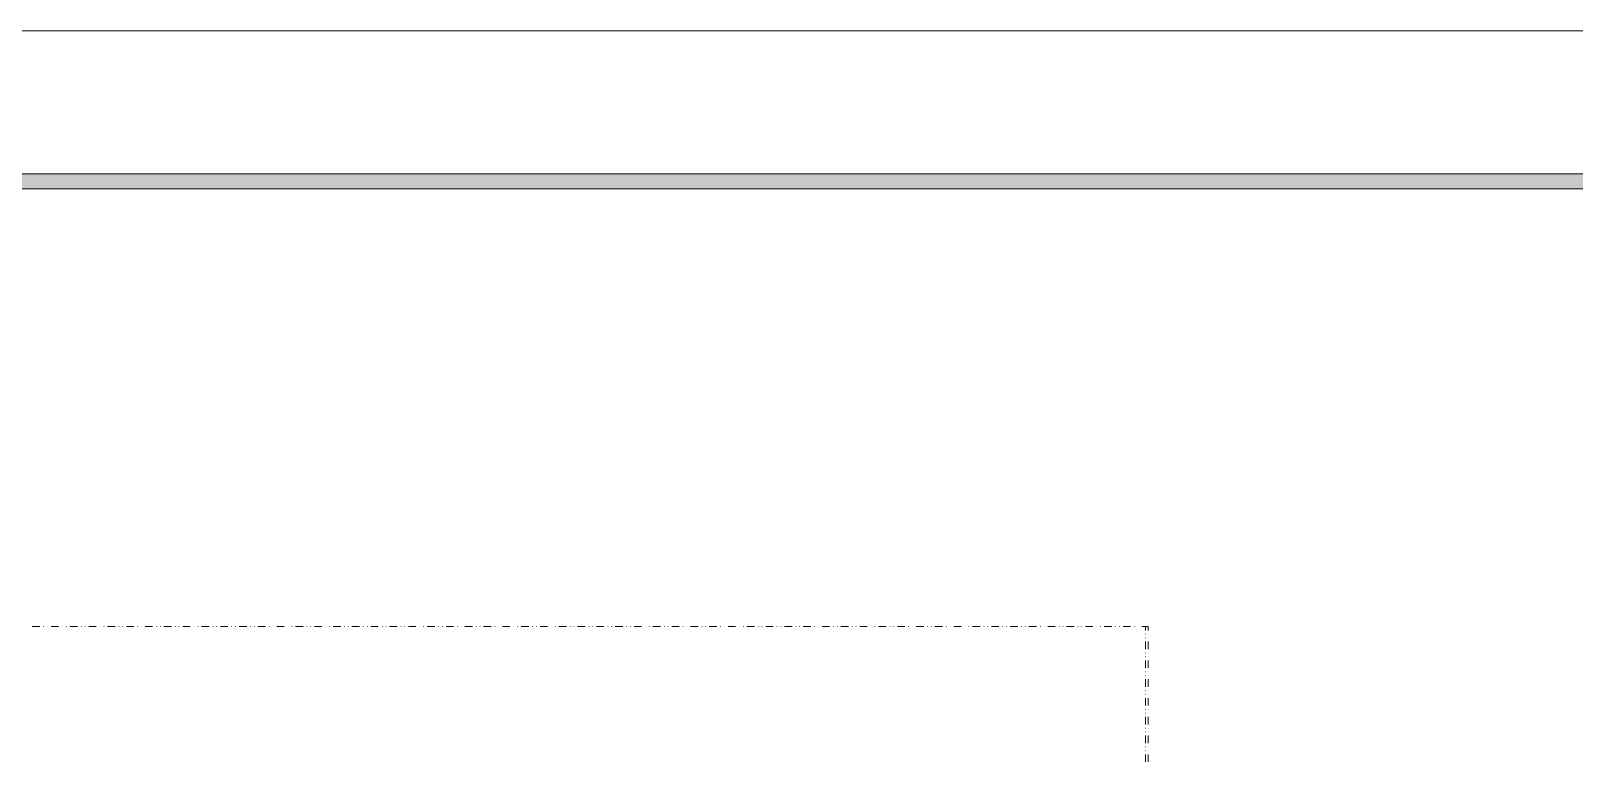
# Model space of a CAD drawing. Header units: millimetres. Extents: x 0 to 829, y 0 to 586.
# Drawn here: x 303.1 to 404.2, y 537.6 to 585.6 of the extents above; entities that cross this region are included whole.
import ezdxf

# ---------------------------------------------------------------- set-up
doc = ezdxf.new("R2010")
doc.units = ezdxf.units.MM

msp = doc.modelspace()

# ---------------------------------------------------------------- hatches: boundary and pattern name
h = msp.add_hatch(color=0)
h.dxf.hatch_style = 2
h.paths.add_polyline_path([(819.788528, 576.266028), (818.80075, 575.281778), (25.142472, 575.281778), (24.154694, 576.266028)])

# ---------------------------------------------------------------- linework, layer by layer
at = {"color": 0, "lineweight": 0}
for points in [[(0, 0), (0, 585.632278), (829.154778, 585.632278), (829.154778, 0)], [(819.788528, 576.266028), (818.80075, 575.281778), (25.142472, 575.281778), (24.154694, 576.266028)]]:
    msp.add_lwpolyline(points, close=True, dxfattribs=at)
for points in [[(303.201917, 546.583306), (303.695806, 546.583306)], [(303.94275, 546.583306), (303.960389, 546.583306)], [(304.189694, 546.583306), (304.207333, 546.583306)], [(304.436639, 546.583306), (304.927, 546.583306)], [(305.173944, 546.583306), (305.191583, 546.583306)], [(305.420889, 546.583306), (305.438528, 546.583306)], [(305.667833, 546.583306), (306.161722, 546.583306)], [(306.408667, 546.583306), (306.426306, 546.583306)], [(306.652083, 546.583306), (306.669722, 546.583306)], [(306.899028, 546.583306), (307.392917, 546.583306)], [(307.639861, 546.583306), (307.6575, 546.583306)], [(307.886806, 546.583306), (307.904444, 546.583306)], [(308.13375, 546.583306), (308.624111, 546.583306)], [(308.871056, 546.583306), (308.888694, 546.583306)], [(309.118, 546.583306), (309.135639, 546.583306)], [(309.364944, 546.583306), (309.858833, 546.583306)], [(310.105778, 546.583306), (310.123417, 546.583306)], [(310.349194, 546.583306), (310.366833, 546.583306)], [(310.596139, 546.583306), (311.090028, 546.583306)], [(311.336972, 546.583306), (311.354611, 546.583306)], [(311.583917, 546.583306), (311.601556, 546.583306)], [(311.830861, 546.583306), (312.321222, 546.583306)], [(312.568167, 546.583306), (312.585806, 546.583306)], [(312.815111, 546.583306), (312.83275, 546.583306)], [(313.062056, 546.583306), (313.555944, 546.583306)], [(313.802889, 546.583306), (313.820528, 546.583306)], [(314.046306, 546.583306), (314.063944, 546.583306)], [(314.29325, 546.583306), (314.787139, 546.583306)], [(315.034083, 546.583306), (315.051722, 546.583306)], [(315.281028, 546.583306), (315.298667, 546.583306)], [(315.527972, 546.583306), (316.018333, 546.583306)], [(316.265278, 546.583306), (316.282917, 546.583306)], [(316.512222, 546.583306), (316.529861, 546.583306)], [(316.759167, 546.583306), (317.253056, 546.583306)], [(317.5, 546.583306), (317.517639, 546.583306)], [(317.743417, 546.583306), (317.761056, 546.583306)], [(317.990361, 546.583306), (318.48425, 546.583306)], [(318.731194, 546.583306), (318.748833, 546.583306)], [(318.978139, 546.583306), (318.995778, 546.583306)], [(319.225083, 546.583306), (319.715444, 546.583306)], [(319.962389, 546.583306), (319.980028, 546.583306)], [(320.209333, 546.583306), (320.226972, 546.583306)], [(320.456278, 546.583306), (320.950167, 546.583306)], [(321.197111, 546.583306), (321.21475, 546.583306)], [(321.440528, 546.583306), (321.458167, 546.583306)], [(321.687472, 546.583306), (322.181361, 546.583306)], [(322.428306, 546.583306), (322.445944, 546.583306)], [(322.67525, 546.583306), (322.692889, 546.583306)], [(322.922194, 546.583306), (323.412556, 546.583306)], [(323.6595, 546.583306), (323.677139, 546.583306)], [(323.906444, 546.583306), (323.924083, 546.583306)], [(324.153389, 546.583306), (324.647278, 546.583306)], [(324.894222, 546.583306), (324.911861, 546.583306)], [(325.141167, 546.583306), (325.158806, 546.583306)], [(325.384583, 546.583306), (325.878472, 546.583306)], [(326.125417, 546.583306), (326.143056, 546.583306)], [(326.372361, 546.583306), (326.39, 546.583306)], [(326.619306, 546.583306), (327.109667, 546.583306)], [(327.356611, 546.583306), (327.37425, 546.583306)], [(327.603556, 546.583306), (327.621194, 546.583306)], [(327.8505, 546.583306), (328.344389, 546.583306)], [(328.591333, 546.583306), (328.608972, 546.583306)], [(328.838278, 546.583306), (328.855917, 546.583306)], [(329.081694, 546.583306), (329.575583, 546.583306)], [(329.822528, 546.583306), (329.840167, 546.583306)], [(330.069472, 546.583306), (330.087111, 546.583306)], [(330.316417, 546.583306), (330.806778, 546.583306)], [(331.053722, 546.583306), (331.071361, 546.583306)], [(331.300667, 546.583306), (331.318306, 546.583306)], [(331.547611, 546.583306), (332.0415, 546.583306)], [(332.288444, 546.583306), (332.306083, 546.583306)], [(332.535389, 546.583306), (332.553028, 546.583306)], [(332.778806, 546.583306), (333.272694, 546.583306)], [(333.519639, 546.583306), (333.537278, 546.583306)], [(333.766583, 546.583306), (333.784222, 546.583306)], [(334.013528, 546.583306), (334.503889, 546.583306)], [(334.750833, 546.583306), (334.768472, 546.583306)], [(334.997778, 546.583306), (335.015417, 546.583306)], [(335.244722, 546.583306), (335.738611, 546.583306)], [(335.985556, 546.583306), (336.003194, 546.583306)], [(336.2325, 546.583306), (336.250139, 546.583306)], [(336.475917, 546.583306), (336.969806, 546.583306)], [(337.21675, 546.583306), (337.234389, 546.583306)], [(337.463694, 546.583306), (337.481333, 546.583306)], [(337.710639, 546.583306), (338.204528, 546.583306)], [(338.447944, 546.583306), (338.465583, 546.583306)], [(338.694889, 546.583306), (338.712528, 546.583306)], [(338.941833, 546.583306), (339.435722, 546.583306)], [(339.682667, 546.583306), (339.700306, 546.583306)], [(339.929611, 546.583306), (339.94725, 546.583306)], [(340.173028, 546.583306), (340.666917, 546.583306)], [(340.913861, 546.583306), (340.9315, 546.583306)], [(341.160806, 546.583306), (341.178444, 546.583306)], [(341.40775, 546.583306), (341.901639, 546.583306)], [(342.145056, 546.583306), (342.162694, 546.583306)], [(342.392, 546.583306), (342.409639, 546.583306)], [(342.638944, 546.583306), (343.132833, 546.583306)], [(343.379778, 546.583306), (343.397417, 546.583306)], [(343.626722, 546.583306), (343.644361, 546.583306)], [(343.870139, 546.583306), (344.364028, 546.583306)], [(344.610972, 546.583306), (344.628611, 546.583306)], [(344.857917, 546.583306), (344.875556, 546.583306)], [(345.104861, 546.583306), (345.59875, 546.583306)], [(345.842167, 546.583306), (345.859806, 546.583306)], [(346.089111, 546.583306), (346.10675, 546.583306)], [(346.336056, 546.583306), (346.829944, 546.583306)], [(347.076889, 546.583306), (347.094528, 546.583306)], [(347.323833, 546.583306), (347.341472, 546.583306)], [(347.56725, 546.583306), (348.061139, 546.583306)], [(348.308083, 546.583306), (348.325722, 546.583306)], [(348.555028, 546.583306), (348.572667, 546.583306)], [(348.801972, 546.583306), (349.295861, 546.583306)], [(349.539278, 546.583306), (349.556917, 546.583306)], [(349.786222, 546.583306), (349.803861, 546.583306)], [(350.033167, 546.583306), (350.527056, 546.583306)], [(350.774, 546.583306), (350.791639, 546.583306)], [(351.020944, 546.583306), (351.038583, 546.583306)], [(351.267889, 546.583306), (351.75825, 546.583306)], [(352.005194, 546.583306), (352.022833, 546.583306)], [(352.252139, 546.583306), (352.269778, 546.583306)], [(352.499083, 546.583306), (352.992972, 546.583306)], [(353.236389, 546.583306), (353.254028, 546.583306)], [(353.483333, 546.583306), (353.500972, 546.583306)], [(353.730278, 546.583306), (354.224167, 546.583306)], [(354.471111, 546.583306), (354.48875, 546.583306)], [(354.718056, 546.583306), (354.735694, 546.583306)], [(354.965, 546.583306), (355.455361, 546.583306)], [(355.702306, 546.583306), (355.719944, 546.583306)], [(355.94925, 546.583306), (355.966889, 546.583306)], [(356.196194, 546.583306), (356.690083, 546.583306)], [(356.9335, 546.583306), (356.951139, 546.583306)], [(357.180444, 546.583306), (357.198083, 546.583306)], [(357.427389, 546.583306), (357.921278, 546.583306)], [(358.168222, 546.583306), (358.185861, 546.583306)], [(358.415167, 546.583306), (358.432806, 546.583306)], [(358.662111, 546.583306), (359.152472, 546.583306)], [(359.399417, 546.583306), (359.417056, 546.583306)], [(359.646361, 546.583306), (359.664, 546.583306)], [(359.893306, 546.583306), (360.387194, 546.583306)], [(360.630611, 546.583306), (360.64825, 546.583306)], [(360.877556, 546.583306), (360.895194, 546.583306)], [(361.1245, 546.583306), (361.618389, 546.583306)], [(361.865333, 546.583306), (361.882972, 546.583306)], [(362.112278, 546.583306), (362.129917, 546.583306)], [(362.359222, 546.583306), (362.849583, 546.583306)], [(363.096528, 546.583306), (363.114167, 546.583306)], [(363.343472, 546.583306), (363.361111, 546.583306)], [(363.590417, 546.583306), (364.084306, 546.583306)], [(364.327722, 546.583306), (364.345361, 546.583306)], [(364.574667, 546.583306), (364.592306, 546.583306)], [(364.821611, 546.583306), (365.3155, 546.583306)], [(365.562444, 546.583306), (365.580083, 546.583306)], [(365.809389, 546.583306), (365.827028, 546.583306)], [(366.056333, 546.583306), (366.546694, 546.583306)], [(366.793639, 546.583306), (366.811278, 546.583306)], [(367.040583, 546.583306), (367.058222, 546.583306)], [(367.287528, 546.583306), (367.781417, 546.583306)], [(368.028361, 546.583306), (368.046, 546.583306)], [(368.271778, 546.583306), (368.289417, 546.583306)], [(368.518722, 546.583306), (369.012611, 546.583306)], [(369.259556, 546.583306), (369.277194, 546.583306)], [(369.5065, 546.583306), (369.524139, 546.583306)], [(369.753444, 546.583306), (370.243806, 546.583306)], [(370.49075, 546.583306), (370.508389, 546.583306)], [(370.737694, 546.583306), (370.755333, 546.583306)], [(370.984639, 546.583306), (371.478528, 546.583306)], [(371.725472, 546.583306), (371.743111, 546.583306)], [(371.968889, 546.583306), (371.986528, 546.583306)], [(372.215833, 546.583306), (372.709722, 546.583306)], [(372.956667, 546.583306), (372.974306, 546.583306)], [(373.203611, 546.583306), (373.22125, 546.583306)], [(373.450556, 546.583306), (373.940917, 546.583306)], [(374.187861, 546.583306), (374.2055, 546.583306)], [(374.434806, 546.583306), (374.452444, 546.583306)], [(374.68175, 546.583306), (375.175639, 546.583306)], [(375.422583, 546.583306), (375.440222, 546.583306)], [(375.666, 546.583306), (375.683639, 546.583306)], [(375.912944, 546.583306), (376.318639, 546.583306)], [(376.159889, 546.583306), (376.159889, 546.318722)], [(376.318639, 546.583306), (376.318639, 546.318722)], [(376.159889, 546.071778), (376.177528, 546.071778)], [(376.159889, 545.828361), (376.177528, 545.828361)], [(376.159889, 545.581417), (376.159889, 545.087528)], [(376.318639, 546.071778), (376.336278, 546.071778)], [(376.318639, 545.828361), (376.336278, 545.828361)], [(376.318639, 545.581417), (376.318639, 545.087528)], [(376.159889, 544.840583), (376.177528, 544.840583)], [(376.159889, 544.593639), (376.177528, 544.593639)], [(376.159889, 544.346694), (376.159889, 543.856333)], [(376.318639, 544.840583), (376.336278, 544.840583)], [(376.318639, 544.593639), (376.336278, 544.593639)], [(376.318639, 544.346694), (376.318639, 543.856333)], [(376.159889, 543.609389), (376.177528, 543.609389)], [(376.159889, 543.362444), (376.177528, 543.362444)], [(376.159889, 543.1155), (376.159889, 542.621611)], [(376.318639, 543.609389), (376.336278, 543.609389)], [(376.318639, 543.362444), (376.336278, 543.362444)], [(376.318639, 543.1155), (376.318639, 542.621611)], [(376.159889, 542.374667), (376.177528, 542.374667)], [(376.159889, 542.13125), (376.177528, 542.13125)], [(376.318639, 542.374667), (376.336278, 542.374667)], [(376.318639, 542.13125), (376.336278, 542.13125)], [(376.159889, 541.884306), (376.159889, 541.390417)], [(376.159889, 541.143472), (376.177528, 541.143472)], [(376.318639, 541.884306), (376.318639, 541.390417)], [(376.318639, 541.143472), (376.336278, 541.143472)], [(376.159889, 540.896528), (376.177528, 540.896528)], [(376.159889, 540.649583), (376.159889, 540.159222)], [(376.318639, 540.896528), (376.336278, 540.896528)], [(376.318639, 540.649583), (376.318639, 540.159222)], [(376.159889, 539.912278), (376.177528, 539.912278)], [(376.159889, 539.665333), (376.177528, 539.665333)], [(376.159889, 539.418389), (376.159889, 538.9245)], [(376.318639, 539.912278), (376.336278, 539.912278)], [(376.318639, 539.665333), (376.336278, 539.665333)], [(376.318639, 539.418389), (376.318639, 538.9245)], [(376.159889, 538.677556), (376.177528, 538.677556)], [(376.159889, 538.434139), (376.177528, 538.434139)], [(376.159889, 538.187194), (376.159889, 537.693306)], [(376.318639, 538.677556), (376.336278, 538.677556)], [(376.318639, 538.434139), (376.336278, 538.434139)], [(376.318639, 538.187194), (376.318639, 537.693306)]]:
    msp.add_lwpolyline(points, dxfattribs=at)

doc.saveas('drawing.dxf')
